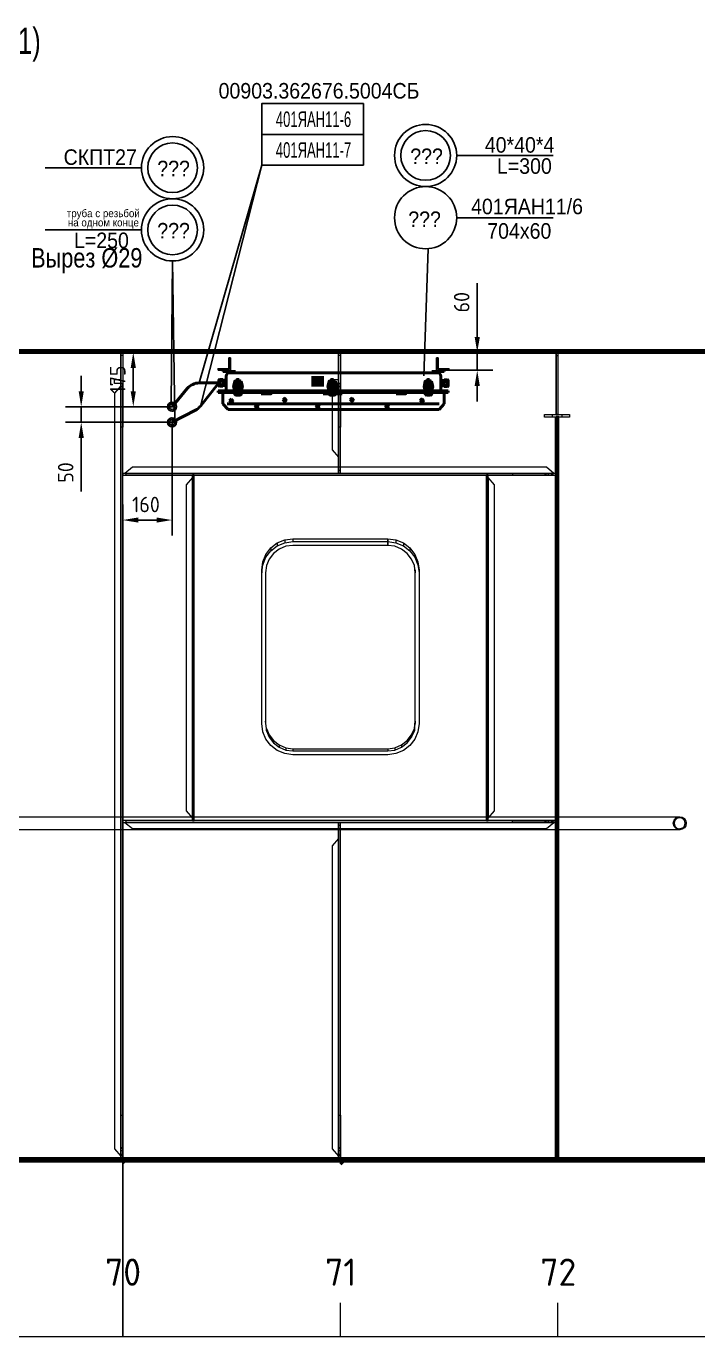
# Model space of a CAD drawing. Header units: millimetres. Extents: x -35117 to 70520, y -28859 to 27816.
# Drawn here: x 61055 to 63216, y -10309 to -6095 of the extents above; entities that cross this region are included whole.
import ezdxf

# ---------------------------------------------------------------- set-up
doc = ezdxf.new("R2010")
doc.units = ezdxf.units.MM
for name, color, linetype in [('-1', 7, 'Continuous'), ('-1114', 7, 'Continuous'), ('-1512', 7, 'Continuous'), ('ANCHOR', 50, 'Continuous'), ('CABLE', 6, 'Continuous'), ('EQUIPMENT', 7, 'Continuous'), ('PIPE_VENT', 251, 'Continuous'), ('TEXT1', 3, 'Continuous'), ('Выноски', 7, 'Continuous'), ('Насыщение', 7, 'Continuous'), ('Позиции', 1, 'Continuous'), ('ПозицииОборудования', 7, 'Continuous'), ('Эл.слесарное насыщение', 7, 'Continuous')]:
    doc.layers.add(name, color=color, linetype=linetype)
doc.layers.add('Hull', color=1, linetype='Continuous', lineweight=40)
doc.layers.add('Other', color=3, linetype='Continuous', lineweight=60)
doc.styles.add('SIMPLEX', font='simplex.shx', dxfattribs={"width": 0.9, "height": 50})
doc.styles.add('ST_1_20', font='arial.ttf')
doc.styles.get("Standard").update_dxf_attribs({"font": 'arial.ttf'})
doc.styles.add('Style_GOST_type_B', font='GOST type B')
doc.dimstyles.new('М_20 -1', dxfattribs={"dimscale": 0, "dimtxt": 50, "dimasz": 50, "dimexe": 50, "dimexo": 0, "dimgap": 25, "dimtad": 1, "dimdec": 0, "dimrnd": 5, "dimdsep": 46, "dimtxsty": 'SIMPLEX', "dimcen": 50, "dimclrd": 1, "dimclre": 1, "dimclrt": 3, "dimadec": 0, "dimazin": 0, "dimtfac": 1, "dimtdec": 0, "dimtmove": 0, "dimatfit": 3, "dimfxl": 1, "dimtolj": 1, "dimtzin": 0, "dimarcsym": 0})

# ---------------------------------------------------------------- blocks, each defined once
blk = doc.blocks.new('РР_1508918631_HG-20971400N')
at = {"layer": 'ANCHOR', "color": 0, "linetype": 'ByBlock', "flags": 128}
blk.add_lwpolyline([(2357.7, 1202), (2317.7, 1202), (2317.7, 1242), (2322.7, 1242), (2322.7, 1207), (2357.7, 1207), (2357.7, 1202)], dxfattribs=at)
at = {"layer": 'ANCHOR', "color": 0, "flags": 1}
for tag in ['', 'SystemId', 'Keyword', 'Description', 'DimensionalDescription']:
    blk.add_attdef(tag, (2317, 1202), '', height=1, dxfattribs=at)
blk = doc.blocks.new('РР_1508766286_HG-20971400M')
at = {"layer": 'ANCHOR', "color": 0, "linetype": 'ByBlock', "flags": 128}
blk.add_lwpolyline([(1877.7, 1202), (1837.7, 1202), (1837.7, 1242), (1842.7, 1242), (1842.7, 1207), (1877.7, 1207), (1877.7, 1202)], dxfattribs=at)
at = {"layer": 'ANCHOR', "color": 0, "flags": 1}
for tag in ['', 'SystemId', 'Keyword', 'Description', 'DimensionalDescription']:
    blk.add_attdef(tag, (1837, 1202), '', height=1, dxfattribs=at)
blk = doc.blocks.new('РР_1508918631_HG-20971400M')
at = {"layer": 'ANCHOR', "color": 0, "linetype": 'ByBlock', "flags": 128}
blk.add_lwpolyline([(1877.7, 1202), (1837.7, 1202), (1837.7, 1242), (1842.7, 1242), (1842.7, 1207), (1877.7, 1207), (1877.7, 1202)], dxfattribs=at)
at = {"layer": 'ANCHOR', "color": 0, "flags": 1}
for tag in ['', 'SystemId', 'Keyword', 'Description', 'DimensionalDescription']:
    blk.add_attdef(tag, (1837, 1202), '', height=1, dxfattribs=at)
blk = doc.blocks.new('*D309')
at = {"layer": 'Defpoints', "color": 0, "linetype": 'Continuous'}
for p in [(62411.2, -7143.9), (62506.1, -7143.9), (62411.2, -7201.4)]:
    blk.add_point(p, dxfattribs=at)
at = {"layer": 'Hull', "color": 1, "linetype": 'Continuous', "lineweight": -2}
for p, q in [((62506.1, -7093.9), (62506.1, -6921)), ((62411.2, -7143.9), (62556.1, -7143.9)), ((62506.1, -7201.4), (62506.1, -7143.9)), ((62411.2, -7201.4), (62556.1, -7201.4)), ((62506.1, -7251.4), (62506.1, -7301.4))]:
    blk.add_line(p, q, dxfattribs=at)
at = {"layer": 'Hull', "color": 1, "linetype": 'Continuous'}
for points in [[(62497.8, -7093.9), (62514.5, -7093.9), (62506.1, -7143.9)], [(62497.8, -7251.4), (62514.5, -7251.4), (62506.1, -7201.4)]]:
    blk.add_solid(points, dxfattribs=at)
at = {"layer": 'Hull', "color": 3, "linetype": 'Continuous', "lineweight": 9, "insert": (62456.1, -6982.5), "char_height": 50, "attachment_point": 5, "rotation": 90, "style": 'SIMPLEX'}
blk.add_mtext('\\A1;60', dxfattribs=at)
blk = doc.blocks.new('*D310')
at = {"layer": 'Defpoints', "color": 0, "linetype": 'Continuous'}
for p in [(61524.6, -7368.7), (61365.8, -7682.9), (61365.8, -10309.1)]:
    blk.add_point(p, dxfattribs=at)
at = {"layer": 'Hull', "color": 1, "linetype": 'Continuous', "lineweight": -2}
for p, q in [((61524.6, -7368.7), (61524.6, -7732.9)), ((61365.8, -10309.1), (61365.8, -7632.9)), ((61474.6, -7682.9), (61415.8, -7682.9))]:
    blk.add_line(p, q, dxfattribs=at)
at = {"layer": 'Hull', "color": 1, "linetype": 'Continuous'}
for points in [[(61415.8, -7674.6), (61415.8, -7691.2), (61365.8, -7682.9)], [(61474.6, -7674.6), (61474.6, -7691.2), (61524.6, -7682.9)]]:
    blk.add_solid(points, dxfattribs=at)
at = {"layer": 'Hull', "color": 3, "linetype": 'Continuous', "lineweight": 9, "insert": (61440.4, -7632.9), "char_height": 50, "attachment_point": 5, "style": 'SIMPLEX'}
blk.add_mtext('\\A1;160', dxfattribs=at)
blk = doc.blocks.new('*D311')
at = {"layer": 'Defpoints', "color": 0, "linetype": 'Continuous'}
for p in [(61399.7, -7143.6), (61524.6, -7143.6), (61524.6, -7318.6)]:
    blk.add_point(p, dxfattribs=at)
at = {"layer": 'Hull', "color": 1, "linetype": 'Continuous', "lineweight": -2}
for p, q in [((61524.6, -7143.6), (61349.7, -7143.6)), ((61399.7, -7268.6), (61399.7, -7193.6)), ((61524.6, -7318.6), (61349.7, -7318.6))]:
    blk.add_line(p, q, dxfattribs=at)
at = {"layer": 'Hull', "color": 1, "linetype": 'Continuous'}
for points in [[(61391.3, -7193.6), (61408, -7193.6), (61399.7, -7143.6)], [(61391.3, -7268.6), (61408, -7268.6), (61399.7, -7318.6)]]:
    blk.add_solid(points, dxfattribs=at)
at = {"layer": 'Hull', "color": 3, "linetype": 'Continuous', "lineweight": 9, "insert": (61349.7, -7231.1), "char_height": 50, "attachment_point": 5, "rotation": 90, "style": 'SIMPLEX'}
blk.add_mtext('\\A1;175', dxfattribs=at)
blk = doc.blocks.new('*D312')
at = {"layer": 'Defpoints', "color": 0, "linetype": 'Continuous'}
for p in [(61232.2, -7318.7), (61524.6, -7318.7), (61524.6, -7368.7)]:
    blk.add_point(p, dxfattribs=at)
at = {"layer": 'Hull', "color": 1, "linetype": 'Continuous', "lineweight": -2}
for p, q in [((61232.2, -7268.7), (61232.2, -7218.7)), ((61524.6, -7318.7), (61182.2, -7318.7)), ((61232.2, -7318.7), (61232.2, -7368.7)), ((61524.6, -7368.7), (61182.2, -7368.7)), ((61232.2, -7418.7), (61232.2, -7591.5))]:
    blk.add_line(p, q, dxfattribs=at)
at = {"layer": 'Hull', "color": 1, "linetype": 'Continuous'}
for points in [[(61223.9, -7268.7), (61240.6, -7268.7), (61232.2, -7318.7)], [(61223.9, -7418.7), (61240.6, -7418.7), (61232.2, -7368.7)]]:
    blk.add_solid(points, dxfattribs=at)
at = {"layer": 'Hull', "color": 3, "linetype": 'Continuous', "lineweight": 9, "insert": (61182.2, -7530.1), "char_height": 50, "attachment_point": 5, "rotation": 90, "style": 'SIMPLEX'}
blk.add_mtext('\\A1;50', dxfattribs=at)

msp = doc.modelspace()

# ---------------------------------------------------------------- hatches: boundary and pattern name
at = {"layer": 'EQUIPMENT', "lineweight": 50}
h = msp.add_hatch(dxfattribs=at)
h.set_pattern_fill('ANSI32', color=2, scale=1.089062)
h.set_pattern_definition([(45, (-112070.007, -105103.53655), (-0.2887812584, 0.2887812584), []), (45, (-112069.8145, -105103.53655), (-0.2887812584, 0.2887812584), [])])
h.paths.add_polyline_path([(62338.856, -7236.412), (62359.299, -7236.412), (62359.299, -7267.549), (62354.45, -7267.549), (62354.45, -7247.463, 0.89349141), (62343.955, -7247.463), (62343.955, -7267.549), (62338.856, -7267.549)])
h.paths.add_polyline_path([(62354.45, -7267.549), (62359.299, -7267.549), (62359.299, -7272.613), (62354.45, -7272.613)])
h.paths.add_polyline_path([(62354.45, -7272.613), (62359.299, -7272.613), (62359.299, -7277.703, -0.31608798), (62355.512, -7281.216), (62354.45, -7281.215)])
h.paths.add_polyline_path([(62338.856, -7267.549), (62343.955, -7267.549), (62343.955, -7272.613), (62338.856, -7272.613)])
h.paths.add_polyline_path([(62338.856, -7272.613), (62343.955, -7272.613), (62343.955, -7281.207), (62343.104, -7281.206, -0.34641657), (62338.856, -7277.278)])
h.paths.add_polyline_path([(62345.709, -7231.069), (62352.779, -7231.069), (62352.779, -7236.412), (62345.709, -7236.412)])
h.paths.add_polyline_path([(62029.633, -7236.286), (62050.076, -7236.286), (62050.076, -7267.549), (62045.227, -7267.549), (62045.227, -7247.337, 0.89349141), (62034.732, -7247.337), (62034.732, -7267.549), (62029.633, -7267.549)])
h.paths.add_polyline_path([(62045.227, -7267.549), (62050.076, -7267.549), (62050.076, -7272.613), (62045.227, -7272.613)])
h.paths.add_polyline_path([(62045.227, -7272.613), (62050.076, -7272.613), (62050.076, -7277.577, -0.31608798), (62046.289, -7281.09), (62045.227, -7281.089)])
h.paths.add_polyline_path([(62029.633, -7267.549), (62034.732, -7267.549), (62034.732, -7272.613), (62029.633, -7272.613)])
h.paths.add_polyline_path([(62029.633, -7272.613), (62034.732, -7272.613), (62034.732, -7281.081), (62033.881, -7281.08, -0.34641657), (62029.633, -7277.152)])
h.paths.add_polyline_path([(62036.486, -7230.943), (62043.556, -7230.943), (62043.556, -7236.286), (62036.486, -7236.286)])
h.paths.add_polyline_path([(61726.109, -7236.353), (61746.552, -7236.353), (61746.552, -7267.549), (61741.703, -7267.549), (61741.703, -7247.404, 0.89349141), (61731.208, -7247.404), (61731.208, -7267.549), (61726.109, -7267.549)])
h.paths.add_polyline_path([(61741.703, -7267.549), (61746.552, -7267.549), (61746.552, -7272.613), (61741.703, -7272.613)])
h.paths.add_polyline_path([(61741.703, -7272.613), (61746.552, -7272.613), (61746.552, -7277.645, -0.31608798), (61742.764, -7281.157), (61741.703, -7281.156)])
h.paths.add_polyline_path([(61726.109, -7272.613), (61731.208, -7272.613), (61731.208, -7281.148), (61730.356, -7281.147, -0.34641657), (61726.109, -7277.219)])
h.paths.add_polyline_path([(61726.109, -7267.549), (61731.208, -7267.549), (61731.208, -7272.613), (61726.109, -7272.613)])
h.paths.add_polyline_path([(61732.961, -7231.011), (61740.032, -7231.011), (61740.032, -7236.353), (61732.961, -7236.353)])
h.paths.add_polyline_path([(61726.109, -7236.353), (61726.109, -7242.593), (61724.005, -7253.929), (61725.91, -7266.586), (61722.251, -7253.978)])
h.paths.add_polyline_path([(61746.552, -7242.15), (61746.552, -7236.353), (61750.704, -7253.978), (61746.552, -7267.289), (61748.806, -7253.926)])
h.paths.add_polyline_path([(61726.109, -7272.613), (61726.109, -7276.745, -0.79965413)])
h.paths.add_polyline_path([(61746.552, -7272.613, -0.75958809), (61746.552, -7276.956)])
h.paths.add_polyline_path([(62029.633, -7236.286), (62029.633, -7242.526), (62027.53, -7253.862), (62029.434, -7266.518), (62025.775, -7253.911)])
h.paths.add_polyline_path([(62050.076, -7242.082), (62050.076, -7236.286), (62054.229, -7253.911), (62050.076, -7267.221), (62052.331, -7253.858)])
h.paths.add_polyline_path([(62338.856, -7236.412), (62338.856, -7242.652), (62336.753, -7253.988), (62338.657, -7266.644), (62334.998, -7254.037)])
h.paths.add_polyline_path([(62359.299, -7242.208), (62359.299, -7236.412), (62363.452, -7254.037), (62359.299, -7267.347), (62361.554, -7253.984)])
h.paths.add_polyline_path([(62359.299, -7272.613, -0.75958809), (62359.299, -7276.956)])
h.paths.add_polyline_path([(62338.856, -7272.613), (62338.856, -7276.745, -0.79965413)])
h.paths.add_polyline_path([(62250.262, -7267.549), (62270.764, -7267.549), (62270.764, -7272.613), (62250.262, -7272.613)])
h.paths.add_polyline_path([(62244.935, -7272.613), (62276.822, -7272.613), (62276.822, -7277.095), (62244.935, -7277.095)])
h.paths.add_polyline_path([(61816.877, -7267.549), (61837.379, -7267.549), (61837.379, -7272.613), (61816.877, -7272.613)])
h.paths.add_polyline_path([(61811.55, -7272.613), (61843.437, -7272.613), (61843.437, -7277.095), (61811.55, -7277.095)])

# ---------------------------------------------------------------- linework, layer by layer
at = {"layer": '-1', "color": 1, "lineweight": 0}
for p, q in [((61365.81, -10309.107), (61365.81, -10199.732)), ((62065.81, -10309.107), (62065.81, -10199.732)), ((62765.81, -10309.107), (62765.81, -10199.732)), ((70465.81, -10309.107), (50582.729, -10309.107))]:
    msp.add_line(p, q, dxfattribs=at)
at = {"layer": '-1114', "color": 4, "lineweight": 0}
for p, q in [((62759.812, -7538.898), (62759.812, -7532.898)), ((62759.812, -8648.899), (62759.812, -8654.899))]:
    msp.add_line(p, q, dxfattribs=at)
at = {"layer": '-1512', "color": 6, "lineweight": 0}
for p, q in [((61845.407, -7137.897), (61843.812, -7137.897)), ((61856.776, -7137.897), (61851.746, -7137.897)), ((61864.812, -7137.897), (61856.776, -7137.897)), ((61872.849, -7137.897), (61864.812, -7137.897)), ((61879.661, -7137.897), (61872.849, -7137.897)), ((61884.213, -7137.897), (61879.661, -7137.897)), ((61885.811, -7137.897), (61884.213, -7137.897)), ((61888.812, -7137.897), (61886.986, -7137.897)), ((63045.406, -7137.897), (63043.813, -7137.897)), ((63056.776, -7137.897), (63051.746, -7137.897)), ((63064.813, -7137.897), (63056.776, -7137.897)), ((63072.848, -7137.897), (63064.813, -7137.897)), ((63079.66, -7137.897), (63072.848, -7137.897)), ((63084.213, -7137.897), (63079.66, -7137.897)), ((63085.813, -7137.897), (63084.213, -7137.897)), ((63088.813, -7137.897), (63086.985, -7137.897))]:
    msp.add_line(p, q, dxfattribs=at)
for points in [[(61847.841, -7137.897), (61845.407, -7137.897), (61843.812, -7137.897), (61842.639, -7137.897)], [(61855.627, -7137.897), (61851.746, -7137.897), (61847.841, -7137.897)], [(61864.812, -7137.897), (61856.776, -7137.897), (61855.627, -7137.897)], [(61873.996, -7137.897), (61872.849, -7137.897), (61864.812, -7137.897)], [(61881.782, -7137.897), (61879.661, -7137.897), (61873.996, -7137.897)], [(61886.986, -7137.897), (61885.811, -7137.897), (61884.213, -7137.897), (61881.782, -7137.897)], [(63047.842, -7137.897), (63045.406, -7137.897), (63043.813, -7137.897), (63042.639, -7137.897)], [(63055.627, -7137.897), (63051.746, -7137.897), (63047.842, -7137.897)], [(63064.813, -7137.897), (63056.776, -7137.897), (63055.627, -7137.897)], [(63073.996, -7137.897), (63072.848, -7137.897), (63064.813, -7137.897)], [(63081.783, -7137.897), (63079.66, -7137.897), (63073.996, -7137.897)], [(63086.985, -7137.897), (63085.813, -7137.897), (63084.213, -7137.897), (63081.783, -7137.897)]]:
    msp.add_lwpolyline(points, dxfattribs=at)
at = {"color": 1}
for centre, radius in [((62340.036, -6510.653), 100), ((62340.036, -6510.653), 79.838), ((61526.162, -6549.932), 100), ((61526.162, -6549.932), 79.838), ((61526.162, -6749.932), 100), ((61526.162, -6749.932), 79.838)]:
    msp.add_circle(centre, radius, dxfattribs=at)
at = {"layer": 'CABLE', "color": 6, "linetype": 'Continuous', "lineweight": 50}
for points in [[(61524.62, -7368.675), (61599.371, -7329.84, 0.10604453), (61615.54, -7316.483), (61674.62, -7241.767)], [(61674.62, -7241.935), (61611.962, -7241.934, 0.22241312), (61573.572, -7259.899), (61524.62, -7318.561)]]:
    msp.add_lwpolyline(points, format="xyb", dxfattribs=at)
at = {"layer": 'EQUIPMENT', "color": 2, "lineweight": 50}
for p, q in [((61688.411, -7201.434), (61688.411, -7205.434)), ((61692.421, -7208.394), (61692.421, -7197.848)), ((61728.136, -7205.077), (61728.136, -7209.077)), ((62359.555, -7205.077), (62359.555, -7209.077)), ((62395.27, -7208.394), (62395.27, -7197.848)), ((62399.28, -7201.434), (62399.28, -7205.434)), ((61674.62, -7249.371), (61674.62, -7234.5)), ((61674.62, -7241.767), (61674.62, -7249.371)), ((61677.307, -7252.606), (61677.307, -7230.969)), ((61677.307, -7230.969), (61688.226, -7231.01)), ((61688.226, -7235.774), (61677.307, -7235.774)), ((61688.226, -7247.893), (61677.307, -7247.893)), ((61688.226, -7231.01), (61688.226, -7252.606)), ((61695.725, -7233.075), (61688.226, -7233.075)), ((61695.725, -7233.075), (61695.725, -7231.03)), ((61695.725, -7231.03), (61698.992, -7231.03)), ((61695.725, -7233.075), (61695.725, -7252.626)), ((61695.725, -7235.795), (61698.992, -7235.795)), ((61695.725, -7247.914), (61698.992, -7247.914)), ((61698.992, -7266.875), (61698.992, -7218.737)), ((62377.809, -7209.077), (61709.882, -7209.077)), ((61726.109, -7236.353), (61722.251, -7253.978)), ((61726.109, -7242.593), (61724.005, -7253.929)), ((61726.109, -7277.219), (61726.109, -7236.353)), ((61746.552, -7236.353), (61726.109, -7236.353)), ((61731.208, -7247.404), (61731.208, -7281.175)), ((61740.032, -7231.011), (61732.961, -7231.011)), ((61732.961, -7236.353), (61732.961, -7231.011)), ((61740.032, -7231.011), (61740.032, -7236.353)), ((61741.703, -7247.404), (61741.703, -7281.175)), ((61746.552, -7236.353), (61746.552, -7277.645)), ((61746.552, -7236.353), (61750.704, -7253.978)), ((61746.552, -7242.15), (61748.806, -7253.926)), ((61803.882, -7209.077), (61760.269, -7209.077)), ((62029.633, -7236.286), (62025.775, -7253.911)), ((62029.633, -7242.526), (62027.53, -7253.862)), ((62029.633, -7277.152), (62029.633, -7236.286)), ((62050.076, -7236.286), (62029.633, -7236.286)), ((62034.732, -7247.337), (62034.732, -7281.108)), ((62043.556, -7230.943), (62036.486, -7230.943)), ((62036.486, -7236.286), (62036.486, -7230.943)), ((62043.556, -7230.943), (62043.556, -7236.286)), ((62045.227, -7247.337), (62045.227, -7281.108)), ((62050.076, -7236.286), (62050.076, -7277.577)), ((62050.076, -7236.286), (62054.229, -7253.911)), ((62050.076, -7242.082), (62052.331, -7253.858)), ((62326.734, -7209.077), (62283.122, -7209.077)), ((62338.856, -7236.412), (62334.998, -7254.037)), ((62338.856, -7242.652), (62336.753, -7253.988)), ((62338.856, -7277.278), (62338.856, -7236.412)), ((62359.299, -7236.412), (62338.856, -7236.412)), ((62343.955, -7247.463), (62343.955, -7281.234)), ((62352.779, -7231.069), (62345.709, -7231.069)), ((62345.709, -7236.412), (62345.709, -7231.069)), ((62352.779, -7231.069), (62352.779, -7236.412)), ((62354.45, -7247.463), (62354.45, -7281.234)), ((62359.299, -7236.412), (62359.299, -7277.703)), ((62359.299, -7236.412), (62363.452, -7254.037)), ((62359.299, -7242.208), (62361.554, -7253.984)), ((62388.7, -7267.527), (62388.7, -7219.968)), ((62391.967, -7232.31), (62388.7, -7232.31)), ((62391.967, -7237.022), (62388.7, -7237.022)), ((62391.967, -7251.861), (62391.967, -7232.31)), ((62391.967, -7234.436), (62399.465, -7234.436)), ((62399.465, -7253.927), (62399.465, -7232.33)), ((62399.465, -7232.33), (62410.385, -7232.33)), ((62399.465, -7237.043), (62410.385, -7237.043)), ((62410.385, -7232.33), (62410.385, -7253.967)), ((62413.072, -7243.169), (62413.072, -7235.566)), ((62413.072, -7235.566), (62413.072, -7250.436)), ((61673.055, -7267.549), (61673.055, -7272.613)), ((62413.055, -7267.549), (61673.055, -7267.549)), ((62413.055, -7272.613), (61673.055, -7272.613)), ((61688.226, -7252.606), (61677.307, -7252.606)), ((61688.112, -7272.613), (61688.112, -7309.417)), ((61695.725, -7250.5), (61688.226, -7250.5)), ((61695.725, -7252.626), (61698.992, -7252.626)), ((61722.251, -7253.978), (61726.109, -7267.27)), ((61724.005, -7253.929), (61725.91, -7266.586)), ((61742.764, -7281.157), (61730.356, -7281.147)), ((61732.959, -7249.261), (61732.935, -7281.149)), ((61740.029, -7249.792), (61740.005, -7281.155)), ((61748.806, -7253.926), (61746.552, -7267.289)), ((61750.704, -7253.978), (61746.552, -7267.289)), ((61811.55, -7277.095), (61811.55, -7272.613)), ((61843.437, -7277.095), (61811.55, -7277.095)), ((61816.877, -7267.549), (61816.877, -7272.613)), ((61837.379, -7272.613), (61837.379, -7267.549)), ((61843.437, -7272.613), (61843.437, -7277.095)), ((62010.191, -7277.577), (62010.191, -7272.613)), ((62029.718, -7277.566), (62010.191, -7277.577)), ((62025.775, -7253.911), (62029.633, -7267.203)), ((62027.53, -7253.862), (62029.434, -7266.518)), ((62046.289, -7281.09), (62033.881, -7281.08)), ((62036.484, -7249.194), (62036.459, -7281.082)), ((62043.553, -7249.724), (62043.529, -7281.087)), ((62052.331, -7253.858), (62050.076, -7267.221)), ((62054.229, -7253.911), (62050.076, -7267.221)), ((62050.076, -7277.577), (62071.256, -7277.577)), ((62071.256, -7277.577), (62071.256, -7272.613)), ((62097.439, -7289.954), (62108.594, -7302.508)), ((62244.935, -7277.095), (62244.935, -7272.613)), ((62276.822, -7277.095), (62244.935, -7277.095)), ((62250.262, -7267.549), (62250.262, -7272.613)), ((62270.764, -7272.613), (62270.764, -7267.549)), ((62276.822, -7272.613), (62276.822, -7277.095)), ((62334.998, -7254.037), (62338.856, -7267.329)), ((62336.753, -7253.988), (62338.657, -7266.644)), ((62355.512, -7281.216), (62343.104, -7281.206)), ((62345.707, -7249.32), (62345.682, -7281.208)), ((62352.777, -7249.85), (62352.752, -7281.213)), ((62361.554, -7253.984), (62359.299, -7267.347)), ((62363.452, -7254.037), (62359.299, -7267.347)), ((62391.967, -7249.141), (62388.7, -7249.141)), ((62391.967, -7253.906), (62388.7, -7253.906)), ((62391.967, -7251.861), (62391.967, -7253.906)), ((62391.967, -7251.861), (62399.465, -7251.861)), ((62399.465, -7249.162), (62410.385, -7249.162)), ((62410.385, -7253.967), (62399.465, -7253.927)), ((62399.571, -7272.613), (62399.571, -7309.417)), ((62413.055, -7267.549), (62413.055, -7272.606)), ((61688.112, -7309.417), (61704.634, -7327.077)), ((62383.718, -7308.743), (61701.982, -7308.743)), ((62383.141, -7327.077), (61704.634, -7327.077)), ((61709.313, -7298.102), (61715.703, -7305.194)), ((61709.622, -7292.919), (61720.777, -7305.474)), ((61714.558, -7293.894), (61720.947, -7300.985)), ((61790.619, -7315.281), (61797.009, -7322.372)), ((61790.929, -7310.098), (61802.084, -7322.652)), ((61795.864, -7311.072), (61802.254, -7318.164)), ((61881.193, -7295.62), (61887.582, -7302.712)), ((61881.502, -7290.437), (61892.657, -7302.992)), ((61886.437, -7291.411), (61892.827, -7298.503)), ((61986.881, -7315.289), (61993.271, -7322.381)), ((61987.19, -7310.106), (61998.345, -7322.661)), ((61992.126, -7311.08), (61998.516, -7318.172)), ((62097.13, -7295.136), (62103.519, -7302.228)), ((62102.375, -7290.928), (62108.764, -7298.02)), ((62209.901, -7315.304), (62216.291, -7322.396)), ((62210.211, -7310.121), (62221.365, -7322.676)), ((62215.146, -7311.095), (62221.536, -7318.187)), ((62322.438, -7297.665), (62328.828, -7304.756)), ((62322.747, -7292.482), (62333.902, -7305.037)), ((62327.683, -7293.456), (62334.073, -7300.548)), ((62399.571, -7309.417), (62383.141, -7327.077))]:
    msp.add_line(p, q, dxfattribs=at)
for points in [[(61728.136, -7205.077), (61710.641, -7205.077), (61701.383, -7201.434), (61688.411, -7201.434)], [(61728.136, -7209.077), (61709.882, -7209.077), (61700.625, -7205.434), (61688.411, -7205.434)], [(62359.555, -7205.077), (62377.05, -7205.077), (62386.308, -7201.434), (62399.28, -7201.434)], [(62359.555, -7209.077), (62377.809, -7209.077), (62387.067, -7205.434), (62399.28, -7205.434)]]:
    msp.add_lwpolyline(points, dxfattribs=at)
for centre, radius, start, end in [((61678.207, -7234.465), 3.59, 104.564541, 180.889137), ((61709.882, -7219.968), 10.891, 90, 180), ((61736.455, -7247.997), 5.281, 6.438972, 173.561028), ((61736.455, -7250.057), 3.585, 4.236783, 167.180639), ((62039.979, -7247.929), 5.281, 6.438972, 173.561028), ((62039.979, -7249.989), 3.585, 4.236783, 167.180639), ((62349.203, -7248.055), 5.281, 6.438972, 173.561028), ((62349.202, -7250.115), 3.585, 4.236783, 167.180639), ((62377.809, -7219.968), 10.891, 0, 90), ((62409.728, -7235.609), 3.344, 0.745631, 78.677189), ((61677.963, -7249.327), 3.344, 180.745631, 258.677189), ((61726.574, -7274.679), 2.118, 102.704555, 257.295445), ((61730.727, -7276.485), 4.677, 189.023542, 268.27764), ((61742.158, -7276.704), 4.494, 277.474318, 347.922659), ((61745.947, -7274.784), 2.254, 285.560258, 74.439742), ((62034.252, -7276.418), 4.677, 189.023542, 268.27764), ((62045.682, -7276.637), 4.494, 277.474318, 347.922659), ((62339.322, -7274.679), 2.118, 102.704555, 257.295445), ((62343.475, -7276.544), 4.677, 189.023542, 268.27764), ((62354.905, -7276.763), 4.494, 277.474318, 347.922659), ((62358.695, -7274.784), 2.254, 285.560258, 74.439742), ((62409.484, -7250.472), 3.59, 284.564541, 0.889137)]:
    msp.add_arc(centre, radius, start, end, dxfattribs=at)
at = {"layer": 'Hull', "color": 4, "linetype": 'Continuous', "lineweight": 50}
for p, q in [((60165.812, -7137.897), (66115.811, -7137.897)), ((63252.811, -7137.897), (60165.812, -7137.897)), ((66115.811, -7143.897), (60165.812, -7143.897)), ((62759.812, -7351.899), (62759.812, -9735.895)), ((62759.812, -9700.898), (62765.812, -9700.898)), ((62759.812, -9703.559), (62765.812, -9703.559)), ((62759.812, -9711.152), (62765.812, -9711.152)), ((62759.812, -9722.504), (62765.812, -9722.504)), ((62765.812, -9700.898), (62765.812, -9703.559)), ((62765.812, -9703.559), (62765.812, -9711.152)), ((62765.812, -9711.152), (62765.812, -9722.504)), ((62615.812, -9735.895), (58365.812, -9735.895)), ((58365.812, -9743.897), (62615.812, -9743.897)), ((60165.812, -9735.895), (64315.811, -9735.895)), ((60600.585, -9743.897), (62600.735, -9743.897)), ((62049.812, -9743.897), (61375.812, -9743.897)), ((62059.812, -9743.897), (62065.812, -9743.897)), ((62065.812, -9753.895), (62075.812, -9743.897)), ((62650.812, -9743.897), (62075.812, -9743.897)), ((62600.735, -9743.897), (62600.78, -9743.897)), ((62600.78, -9743.897), (63525.779, -9743.897)), ((62615.812, -9743.897), (62615.812, -9735.895)), ((62615.812, -9743.897), (62615.812, -9735.895)), ((62615.812, -9735.895), (62615.812, -9743.897)), ((62615.812, -9735.895), (64315.811, -9735.895)), ((64315.811, -9743.897), (62615.812, -9743.897)), ((62725.87, -9743.897), (63400.772, -9743.897)), ((62759.812, -9743.897), (62765.812, -9743.897))]:
    msp.add_line(p, q, dxfattribs=at)
at = {"layer": 'Hull', "color": 86, "linetype": 'Continuous', "lineweight": 9}
for p, q in [((61359.812, -7243.897), (61359.812, -7143.897)), ((61365.812, -7153.898), (61359.812, -7153.898)), ((62059.812, -7243.897), (62059.812, -7143.897)), ((62065.812, -7153.898), (62059.812, -7153.898)), ((62759.812, -7143.897), (62759.812, -7343.897)), ((62759.812, -7153.898), (62765.812, -7153.898)), ((61339.812, -7243.897), (61339.812, -7230.506)), ((61339.812, -7230.506), (61359.812, -7230.506)), ((61339.812, -7243.897), (61339.812, -7230.506)), ((61359.812, -7243.897), (61339.812, -7243.897)), ((61359.812, -7230.506), (61359.812, -7243.897)), ((61359.812, -7243.897), (61359.812, -9735.895)), ((61359.812, -7243.897), (61359.812, -7253.898)), ((62039.812, -7243.897), (62039.812, -7230.506)), ((62039.812, -7230.506), (62059.812, -7230.506)), ((62039.812, -7243.897), (62039.812, -7230.506)), ((62059.812, -7243.897), (62039.812, -7243.897)), ((62059.812, -7230.506), (62059.812, -7243.897)), ((62059.812, -7243.897), (62059.812, -7253.898)), ((61359.812, -7251.047), (61339.812, -7274.885)), ((61339.812, -7274.885), (61339.812, -9704.914)), ((61359.812, -9728.748), (61359.812, -7251.047)), ((61365.812, -7253.898), (61359.812, -7253.898)), ((61359.812, -7253.898), (61365.812, -7253.898)), ((61359.812, -7253.898), (61359.812, -7383.896)), ((61365.812, -9700.898), (61365.812, -7253.898)), ((62059.812, -7251.047), (62039.812, -7274.885)), ((62039.812, -7274.885), (62039.812, -7456.913)), ((62059.812, -7480.747), (62059.812, -7251.047)), ((62065.812, -7253.898), (62059.812, -7253.898)), ((62059.812, -7253.898), (62065.812, -7253.898)), ((62059.812, -7253.898), (62059.812, -7383.896)), ((62065.812, -7522.898), (62065.812, -7253.898)), ((62722.812, -7351.899), (62722.812, -7343.897)), ((62722.812, -7343.897), (62747.812, -7343.897)), ((62722.812, -7351.899), (62722.812, -7343.897)), ((62747.812, -7351.899), (62722.812, -7351.899)), ((62747.812, -7351.899), (62747.812, -7343.897)), ((62747.812, -7343.897), (62777.812, -7343.897)), ((62777.812, -7351.899), (62747.812, -7351.899)), ((62777.812, -7343.897), (62777.812, -7351.899)), ((62777.812, -7343.897), (62802.812, -7343.897)), ((62802.812, -7351.899), (62777.812, -7351.899)), ((62802.812, -7343.897), (62802.812, -7351.899)), ((62039.812, -7456.913), (62059.812, -7480.747)), ((61365.812, -7532.898), (61365.812, -7538.898)), ((61375.812, -7532.898), (61365.812, -7532.898)), ((61365.812, -7532.898), (61365.812, -7538.898)), ((61365.812, -7538.898), (61375.812, -7538.898)), ((61396.797, -7512.897), (61372.962, -7532.898)), ((61396.797, -7512.897), (61372.962, -7532.898)), ((61375.812, -7532.898), (61375.812, -7538.898)), ((62724.812, -7532.898), (61375.812, -7532.898)), ((61375.812, -7538.898), (62724.812, -7538.898)), ((61589.812, -7538.898), (61589.812, -8648.899)), ((62059.812, -7522.898), (62065.812, -7522.898)), ((62059.812, -7532.898), (62059.812, -7522.898)), ((62535.811, -8648.899), (62535.811, -7538.898)), ((62535.811, -7538.898), (62535.811, -7548.899)), ((62619.812, -7532.898), (62619.812, -7538.898)), ((62749.812, -7532.898), (62619.812, -7532.898)), ((62619.812, -7532.898), (62619.812, -7538.898)), ((62619.812, -7538.898), (62749.812, -7538.898)), ((62724.812, -7538.898), (62724.812, -7532.898)), ((62727.476, -7532.898), (62724.812, -7532.898)), ((62724.812, -7538.898), (62727.476, -7538.898)), ((62727.476, -7538.898), (62727.476, -7532.898)), ((62735.063, -7532.898), (62727.476, -7532.898)), ((62727.476, -7538.898), (62735.063, -7538.898)), ((62735.063, -7538.898), (62735.063, -7532.898)), ((62746.418, -7532.898), (62735.063, -7532.898)), ((62735.063, -7538.898), (62746.418, -7538.898)), ((62746.418, -7538.898), (62746.418, -7532.898)), ((62759.812, -7532.898), (62746.418, -7532.898)), ((62746.418, -7538.898), (62759.812, -7538.898)), ((62749.812, -7538.898), (62749.812, -7532.898)), ((62759.812, -7532.898), (62749.812, -7532.898)), ((62749.812, -7538.898), (62759.812, -7538.898)), ((62759.812, -7538.898), (62759.812, -7532.898)), ((61589.812, -7546.048), (61569.812, -7569.883)), ((61569.812, -7569.883), (61569.812, -8617.911)), ((61589.812, -8641.749), (61589.812, -7546.048)), ((61595.812, -7548.899), (61589.812, -7548.899)), ((61595.812, -8638.898), (61595.812, -7548.899)), ((62541.812, -7548.899), (62535.811, -7548.899)), ((62541.812, -7546.048), (62541.812, -8641.749)), ((62541.812, -7546.048), (62541.812, -8641.749)), ((62541.812, -8638.898), (62541.812, -7548.899)), ((61569.812, -8617.911), (61589.812, -8641.749)), ((61589.812, -8638.898), (61595.812, -8638.898)), ((61589.812, -8648.899), (61589.812, -8638.898)), ((62535.811, -8638.898), (62541.812, -8638.898)), ((61365.812, -8648.899), (61365.812, -8654.899)), ((61375.812, -8648.899), (61365.812, -8648.899)), ((61365.812, -8648.899), (61365.812, -8654.899)), ((61365.812, -8654.899), (61375.812, -8654.899)), ((61372.962, -8654.899), (61396.797, -8674.897)), ((62752.661, -8654.899), (61372.962, -8654.899)), ((61372.962, -8654.899), (61396.797, -8674.897)), ((61375.812, -8648.899), (61375.812, -8654.899)), ((62724.812, -8648.899), (61375.812, -8648.899)), ((61375.812, -8654.899), (62724.812, -8654.899)), ((62065.812, -8664.896), (62059.812, -8664.896)), ((62065.812, -9700.898), (62065.812, -8664.896)), ((62619.812, -8654.899), (62619.812, -8648.899)), ((62619.812, -8648.899), (62749.812, -8648.899)), ((62619.812, -8654.899), (62619.812, -8648.899)), ((62749.812, -8654.899), (62619.812, -8654.899)), ((62724.812, -8654.899), (62724.812, -8648.899)), ((62727.476, -8648.899), (62724.812, -8648.899)), ((62724.812, -8654.899), (62727.476, -8654.899)), ((62727.476, -8654.899), (62727.476, -8648.899)), ((62735.063, -8648.899), (62727.476, -8648.899)), ((62727.476, -8654.899), (62735.063, -8654.899)), ((62735.063, -8654.899), (62735.063, -8648.899)), ((62746.418, -8648.899), (62735.063, -8648.899)), ((62735.063, -8654.899), (62746.418, -8654.899)), ((62746.418, -8654.899), (62746.418, -8648.899)), ((62759.812, -8648.899), (62746.418, -8648.899)), ((62746.418, -8654.899), (62759.812, -8654.899)), ((62749.812, -8648.899), (62749.812, -8654.899)), ((62749.812, -8648.899), (62759.812, -8648.899)), ((62759.812, -8654.899), (62749.812, -8654.899)), ((62759.812, -8654.899), (62759.812, -8648.899)), ((62059.812, -8707.05), (62039.812, -8730.884)), ((62059.812, -9728.748), (62059.812, -8707.05)), ((62039.812, -8730.884), (62039.812, -9704.914)), ((61339.812, -9704.914), (61359.812, -9728.748)), ((61359.812, -9700.898), (61365.812, -9700.898)), ((61365.812, -9703.559), (61359.812, -9703.559)), ((61365.812, -9711.152), (61359.812, -9711.152)), ((61365.812, -9722.504), (61359.812, -9722.504)), ((61365.812, -9726.899), (61359.812, -9726.899)), ((61365.812, -9703.559), (61365.812, -9700.898)), ((61365.812, -9711.152), (61365.812, -9703.559)), ((61365.812, -9722.504), (61365.812, -9711.152)), ((62039.812, -9704.914), (62059.812, -9728.748)), ((62059.812, -9700.898), (62065.812, -9700.898)), ((62065.812, -9703.559), (62059.812, -9703.559)), ((62065.812, -9711.152), (62059.812, -9711.152)), ((62065.812, -9722.504), (62059.812, -9722.504)), ((62065.812, -9726.899), (62059.812, -9726.899)), ((62065.812, -9703.559), (62065.812, -9700.898)), ((62065.812, -9711.152), (62065.812, -9703.559)), ((62065.812, -9722.504), (62065.812, -9711.152)), ((61359.812, -9743.897), (61365.812, -9743.897)), ((61365.812, -9753.895), (61375.812, -9743.897))]:
    msp.add_line(p, q, dxfattribs=at)
for points in [[(61359.812, -7143.897), (61365.812, -7143.897), (61365.812, -7153.898)], [(61359.812, -7143.897), (61359.812, -7153.898), (61359.812, -7243.897)], [(61365.812, -7153.898), (61365.812, -7243.897), (61359.812, -7243.897)], [(62059.812, -7143.897), (62065.812, -7143.897), (62065.812, -7153.898)], [(62059.812, -7143.897), (62059.812, -7153.898), (62059.812, -7243.897)], [(62065.812, -7153.898), (62065.812, -7243.897), (62059.812, -7243.897)], [(62759.812, -7143.897), (62765.812, -7143.897), (62765.812, -7153.898)], [(62759.812, -7343.897), (62759.812, -7153.898), (62759.812, -7143.897)], [(62765.812, -7153.898), (62765.812, -7343.897), (62759.812, -7343.897)], [(61365.812, -7253.898), (61365.812, -7243.897), (61359.812, -7243.897)], [(61359.812, -9700.898), (61359.812, -7253.898), (61359.812, -7243.897)], [(61359.812, -7243.897), (61365.812, -7243.897), (61365.812, -7253.898)], [(61359.812, -7383.896), (61359.812, -7375.141), (61359.812, -7243.897)], [(62065.812, -7253.898), (62065.812, -7243.897), (62059.812, -7243.897)], [(62059.812, -7522.898), (62059.812, -7253.898), (62059.812, -7243.897)], [(62059.812, -7243.897), (62059.812, -7487.897), (62059.812, -7489.798), (62059.812, -7495.218), (62059.812, -7503.33), (62059.812, -7512.897), (62059.812, -7532.898)], [(62059.812, -7243.897), (62065.812, -7243.897), (62065.812, -7253.898)], [(62059.812, -7383.896), (62059.812, -7375.141), (62059.812, -7243.897)], [(61359.812, -7251.047), (61339.812, -7274.885), (61339.812, -9704.914), (61359.812, -9728.748)], [(61365.812, -7253.898), (61365.812, -7383.896), (61359.812, -7383.896)], [(62059.812, -7251.047), (62039.812, -7274.885), (62039.812, -7456.913), (62059.812, -7480.747)], [(62065.812, -7253.898), (62065.812, -7383.896), (62059.812, -7383.896)], [(61372.962, -7532.898), (62752.661, -7532.898), (62728.826, -7512.897), (61396.797, -7512.897)], [(61595.812, -7548.899), (61595.812, -7538.898), (61589.812, -7538.898)], [(61589.812, -8638.898), (61589.812, -7548.899), (61589.812, -7538.898)], [(62059.812, -7532.898), (62065.812, -7532.898), (62065.812, -7522.898)], [(62541.812, -7548.899), (62541.812, -7538.898), (62535.811, -7538.898)], [(61589.812, -7546.048), (61569.812, -7569.883), (61569.812, -8617.911), (61589.812, -8641.749)], [(62535.811, -7548.899), (62535.811, -8638.898), (62535.811, -8648.899)], [(62541.812, -8641.749), (62561.812, -8617.911), (62561.812, -7569.883), (62541.812, -7546.048)], [(61589.812, -8648.899), (61595.812, -8648.899), (61595.812, -8638.898)], [(62535.811, -8648.899), (62541.812, -8648.899), (62541.812, -8638.898)], [(61396.797, -8674.897), (62728.826, -8674.897), (62752.661, -8654.899)], [(62065.812, -8664.896), (62065.812, -8654.899), (62059.812, -8654.899)], [(62059.812, -9700.898), (62059.812, -8664.896), (62059.812, -8654.899)], [(62059.812, -8654.899), (62059.812, -8674.897), (62059.812, -8684.464), (62059.812, -8692.576), (62059.812, -8697.995), (62059.812, -8699.897), (62059.812, -9735.895)], [(62059.812, -8707.05), (62039.812, -8730.884), (62039.812, -9704.914), (62059.812, -9728.748)], [(61359.812, -9596.9), (61365.812, -9596.9), (61365.812, -9726.899)], [(61359.812, -9736.896), (61359.812, -9602.051), (61359.812, -9596.9)], [(61359.812, -9596.9), (61359.812, -9726.899), (61359.812, -9736.896)], [(62059.812, -9596.9), (62065.812, -9596.9), (62065.812, -9726.899)], [(62059.812, -9736.896), (62059.812, -9602.051), (62059.812, -9596.9)], [(62059.812, -9596.9), (62059.812, -9726.899), (62059.812, -9736.896)], [(61359.812, -9735.895), (61359.812, -9722.504), (61359.812, -9711.152), (61359.812, -9703.559), (61359.812, -9700.898)], [(61359.812, -9735.895), (61365.812, -9735.895), (61365.812, -9722.504)], [(61365.812, -9726.899), (61365.812, -9736.896), (61359.812, -9736.896)], [(62059.812, -9735.895), (62059.812, -9722.504), (62059.812, -9711.152), (62059.812, -9703.559), (62059.812, -9700.898)], [(62059.812, -9735.895), (62065.812, -9735.895), (62065.812, -9722.504)], [(62065.812, -9726.899), (62065.812, -9736.896), (62059.812, -9736.896)]]:
    msp.add_lwpolyline(points, dxfattribs=at)
at = {"layer": 'Hull', "color": 4, "linetype": 'Continuous', "lineweight": 50}
for points in [[(62759.812, -7351.899), (62765.812, -7351.899), (62765.812, -9700.898)], [(62759.812, -9735.895), (62759.812, -9722.504), (62759.812, -9711.152), (62759.812, -9703.559), (62759.812, -9700.898), (62759.812, -7351.899)], [(62765.812, -9722.504), (62765.812, -9735.895), (62759.812, -9735.895)]]:
    msp.add_lwpolyline(points, dxfattribs=at)
at = {"layer": 'Other', "color": 5, "linetype": 'Continuous', "lineweight": 20}
for p, q in [((61862.812, -7756.519), (61886.93, -7746.515)), ((61886.93, -7746.515), (61912.812, -7743.104)), ((61886.93, -7746.515), (61886.93, -7755.762)), ((61912.812, -7743.104), (61912.812, -7752.363)), ((62218.812, -7752.363), (62218.812, -7764.344)), ((62244.692, -7746.515), (62244.692, -7755.765)), ((62244.692, -7746.515), (62268.811, -7756.522)), ((61816.219, -7817.322), (61826.209, -7793.171)), ((61826.209, -7793.171), (61842.101, -7772.434)), ((61826.209, -7793.171), (61826.209, -7802.292)), ((61842.101, -7772.434), (61862.812, -7756.519)), ((61842.101, -7772.434), (61842.101, -7781.611)), ((61862.812, -7756.519), (61862.812, -7765.738)), ((62268.811, -7756.522), (62268.811, -7765.741)), ((62268.811, -7756.522), (62289.522, -7772.434)), ((62289.522, -7772.434), (62289.522, -7781.611)), ((62289.522, -7772.434), (62305.413, -7793.171)), ((62305.413, -7793.171), (62305.413, -7802.292)), ((62305.413, -7793.171), (62315.404, -7817.322)), ((61812.812, -7843.241), (61816.219, -7817.322)), ((61816.219, -7817.322), (61816.219, -7826.377)), ((62315.404, -7817.322), (62315.404, -7826.377)), ((61812.812, -7843.241), (61812.812, -7852.225)), ((61827.81, -8352.713), (61824.812, -8329.908)), ((62303.813, -8352.717), (62306.812, -8329.908)), ((62306.812, -8329.908), (62306.812, -8337.558)), ((61827.81, -8360.303), (61827.81, -8352.713)), ((61827.81, -8352.713), (61836.602, -8373.969)), ((61836.602, -8373.969), (61836.602, -8381.498)), ((61836.602, -8373.969), (61850.586, -8392.218)), ((62281.037, -8392.218), (62295.022, -8373.969)), ((62295.022, -8373.969), (62303.813, -8352.717)), ((62295.022, -8373.969), (62295.022, -8381.498)), ((62303.813, -8352.717), (62303.813, -8360.303)), ((61850.586, -8392.218), (61850.586, -8399.698)), ((61850.586, -8392.218), (61868.812, -8406.223)), ((61868.812, -8406.223), (61868.812, -8413.663)), ((61868.812, -8406.223), (61890.035, -8415.024)), ((61890.035, -8415.024), (61890.035, -8422.443)), ((61890.035, -8415.024), (61912.812, -8418.027)), ((61912.812, -8418.027), (61912.812, -8425.44)), ((61912.812, -8418.027), (62218.812, -8418.027)), ((62218.812, -8418.027), (62241.588, -8415.027)), ((62218.812, -8418.027), (62218.812, -8425.44)), ((62241.588, -8415.027), (62262.812, -8406.223)), ((62241.588, -8415.027), (62241.588, -8422.443)), ((62262.812, -8406.223), (62281.037, -8392.218)), ((62262.812, -8406.223), (62262.812, -8413.666)), ((62281.037, -8392.218), (62281.037, -8399.698))]:
    msp.add_line(p, q, dxfattribs=at)
for points in [[(61812.812, -8337.558), (61812.812, -7852.225), (61816.219, -7826.377), (61826.209, -7802.292), (61842.101, -7781.611), (61862.812, -7765.738), (61886.93, -7755.762), (61912.812, -7752.363), (62218.812, -7752.363)], [(61912.812, -7743.104), (62218.812, -7743.104), (62218.812, -7752.363)], [(62218.811, -7752.363), (62218.811, -7743.104), (62244.692, -7746.515)], [(62306.812, -7852.225), (62303.813, -7829.48), (62295.022, -7808.283), (62281.037, -7790.082), (62262.812, -7776.117), (62241.587, -7767.338), (62218.812, -7764.344), (62218.811, -7752.363)], [(62218.811, -7752.363), (62244.692, -7755.765), (62268.811, -7765.741), (62289.522, -7781.611), (62305.413, -7802.292), (62315.404, -7826.377), (62318.812, -7852.225)], [(62218.812, -7764.344), (61912.812, -7764.344), (61890.035, -7767.338), (61868.812, -7776.117), (61850.586, -7790.085), (61836.601, -7808.283), (61827.81, -7829.48), (61824.812, -7852.225), (61824.812, -8337.558)], [(62315.404, -7817.322), (62318.812, -7843.241), (62318.812, -7852.225)], [(61812.812, -8337.558), (61812.812, -8329.908), (61812.812, -7843.241)], [(62318.812, -7852.225), (62318.812, -8337.558), (62315.404, -8363.404), (62305.414, -8387.488), (62289.522, -8408.17), (62268.812, -8424.042), (62244.694, -8434.018), (62218.812, -8437.421), (61912.812, -8437.421), (61886.93, -8434.018), (61862.812, -8424.042), (61842.101, -8408.173), (61826.209, -8387.488), (61816.219, -8363.404), (61812.812, -8337.558)], [(61824.812, -8337.558), (61827.81, -8360.303), (61836.602, -8381.498), (61850.586, -8399.698), (61868.812, -8413.663), (61890.035, -8422.443), (61912.812, -8425.44), (62218.812, -8425.44), (62241.588, -8422.443), (62262.812, -8413.666), (62281.037, -8399.698), (62295.022, -8381.498), (62303.813, -8360.303), (62306.812, -8337.558), (62306.812, -7852.225)], [(62306.812, -8329.908), (62306.812, -7843.241), (62306.812, -7852.225)]]:
    msp.add_lwpolyline(points, dxfattribs=at)
at = {"layer": 'PIPE_VENT', "color": 251, "linetype": 'Continuous', "lineweight": 5}
for p, q in [((63146.985, -8639.71), (63157.485, -8636.896)), ((63157.483, -8636.896), (63165.522, -8638.495)), ((63165.522, -8638.495), (63172.338, -8643.049)), ((63136.484, -8657.898), (63139.297, -8647.397)), ((63139.299, -8668.396), (63136.484, -8657.898)), ((63139.297, -8647.397), (63146.985, -8639.71)), ((63146.985, -8676.084), (63139.299, -8668.396)), ((63157.485, -8678.898), (63146.985, -8676.084)), ((63166.385, -8642.481), (63157.485, -8640.098)), ((63166.385, -8673.313), (63157.485, -8675.699)), ((63172.338, -8672.748), (63165.522, -8677.298)), ((63172.9, -8648.996), (63166.385, -8642.481)), ((63166.385, -8673.313), (63172.9, -8666.797)), ((63172.338, -8643.049), (63176.891, -8649.86)), ((63176.891, -8665.934), (63172.338, -8672.748)), ((63175.285, -8657.898), (63172.9, -8648.996)), ((63172.9, -8666.797), (63175.285, -8657.898)), ((63175.285, -8657.898), (63178.484, -8657.898)), ((63176.891, -8649.86), (63178.49, -8657.898)), ((63178.49, -8657.898), (63176.891, -8665.934))]:
    msp.add_line(p, q, dxfattribs=at)
for points in [[(60726.023, -9736.921), (63401.186, -9736.921), (63401.186, -7143.561), (60726.023, -7143.561)], [(60731.514, -8638.495), (60739.549, -8636.896), (63157.483, -8636.896)], [(63157.485, -8678.898), (63146.985, -8676.084), (63139.299, -8668.396), (63136.484, -8657.898), (63139.297, -8647.397), (63146.985, -8639.71), (63157.485, -8636.896)], [(63157.485, -8636.896), (63167.984, -8639.71), (63175.672, -8647.397), (63178.484, -8657.898), (63175.285, -8657.898)], [(63165.522, -8677.298), (63157.483, -8678.898), (60739.549, -8678.898), (60731.514, -8677.298)], [(63157.485, -8640.098), (63148.584, -8642.481), (63142.07, -8648.996), (63139.684, -8657.898), (63142.069, -8666.797), (63148.584, -8673.313), (63157.485, -8675.699)], [(63175.285, -8657.898), (63172.9, -8648.996), (63166.385, -8642.481), (63157.485, -8640.098)], [(63178.484, -8657.898), (63175.672, -8668.396), (63167.984, -8676.084), (63157.485, -8678.898)], [(63157.485, -8675.699), (63166.385, -8673.313), (63172.9, -8666.797), (63175.285, -8657.898)]]:
    msp.add_lwpolyline(points, dxfattribs=at)
at = {"layer": 'Выноски', "color": 1}
for p, q in [((61812.875, -6541.952), (61611.961, -7241.934)), ((61615.54, -7316.483), (61812.875, -6541.952)), ((61526.162, -6849.932), (61521.575, -7307.893)), ((61533.128, -7356.933), (61526.162, -6849.932))]:
    msp.add_line(p, q, dxfattribs=at)
for points in [[(62139.856, -6442.952), (62139.856, -6343.952), (61812.875, -6343.952), (61812.875, -6442.952), (62139.856, -6442.952)], [(62139.856, -6541.952), (62139.856, -6442.952), (61812.875, -6442.952), (61812.875, -6541.952), (62139.856, -6541.952)]]:
    msp.add_lwpolyline(points, dxfattribs=at)
at = {"layer": 'Насыщение', "color": 1}
msp.add_line((62347.93, -6810.341), (62334.551, -7218.71), dxfattribs=at)
at = {"layer": 'Насыщение'}
for points in [[(61522.333, -7304.356), (61533.128, -7306.933), (61538.938, -7316.388), (61536.361, -7327.183), (61526.906, -7332.993), (61516.112, -7330.416), (61510.301, -7320.961), (61512.878, -7310.167)], [(61522.333, -7354.356), (61533.128, -7356.933), (61538.938, -7366.388), (61536.361, -7377.183), (61526.906, -7382.993), (61516.112, -7380.416), (61510.301, -7370.961), (61512.878, -7360.167)]]:
    msp.add_lwpolyline(points, close=True, dxfattribs=at)
for centre, radius in [((61524.62, -7318.561), 14.5), ((61524.62, -7318.675), 8.855), ((61524.62, -7368.561), 14.5), ((61524.62, -7368.675), 8.855)]:
    msp.add_circle(centre, radius, dxfattribs=at)
at = {"layer": 'ПозицииОборудования', "color": 1}
for p, q in [((62440.036, -6510.653), (62750.411, -6510.653)), ((61115.787, -6549.932), (61426.162, -6549.932)), ((62440.036, -6710.653), (62750.411, -6710.653)), ((61115.787, -6749.932), (61426.162, -6749.932))]:
    msp.add_line(p, q, dxfattribs=at)
msp.add_circle((62340.036, -6710.653), 100, dxfattribs=at)

# ---------------------------------------------------------------- block references
at = {"layer": 'Эл.слесарное насыщение', "lineweight": 50, "xscale": -1}
msp.add_blockref('РР_1508918631_HG-20971400N', (64030.081, -8403.462), dxfattribs=at)
at = {"layer": 'Эл.слесарное насыщение', "lineweight": 50}
for name in ['РР_1508766286_HG-20971400M', 'РР_1508918631_HG-20971400M']:
    msp.add_blockref(name, (60537.606, -8403.462), dxfattribs=at)

# ---------------------------------------------------------------- texts
at = {"layer": '-1', "color": 3, "lineweight": 0, "style": 'Style_GOST_type_B'}
for s, p in [('70', (61309.108, -10145.045)), ('71', (62017.029, -10145.045)), ('72', (62709.108, -10145.045))]:
    msp.add_text(s, height=87.5, dxfattribs=at).set_placement(p)
at = {"insert": (62004.625, -7228.482), "char_height": 17.15, "width": 23.82728, "attachment_point": 3, "style": 'ST_1_20', "bg_fill": 1, "box_fill_scale": 1.5, "bg_fill_color": 30, "bg_fill_transparency": 0}
msp.add_mtext('{\\C1;А}', dxfattribs=at)
at = {"layer": 'TEXT1', "color": 4, "text_generation_flag": 6, "width": 0.7}
msp.add_text('Е-Е(1)', height=84.5, rotation=180, dxfattribs=at).set_placement((60863.366, -6183.989))
at = {"layer": 'Выноски', "color": 3, "width": 0.6}
for s, p in [('401ЯАН11-6', (61858.373, -6418.952)), ('401ЯАН11-7', (61858.352, -6517.952))]:
    msp.add_text(s, height=50, dxfattribs=at).set_placement(p)
at = {"layer": 'Выноски', "color": 3, "ltscale": 100, "width": 0.8}
msp.add_text('Вырез %%C29', height=62.5, dxfattribs=at).set_placement((61071.188, -6870.887))
at = {"layer": 'Насыщение', "color": 3, "width": 0.9}
for p in [(62290.771, -6538.27, 136.634), (61476.896, -6577.549, 136.634), (61476.896, -6777.549, 136.634)]:
    msp.add_text('???', height=50, dxfattribs=at).set_placement(p)
at = {"layer": 'Позиции', "color": 3, "width": 0.9}
msp.add_text('00903.362676.5004СБ', height=50, dxfattribs=at).set_placement((61674.183, -6327.621))
at = {"layer": 'ПозицииОборудования', "color": 3, "width": 0.9}
for s, height, p in [('40*40*4', 50, (62530.493, -6501.631)), ('СКПТ27', 50, (61175.665, -6540.91)), ('L=300', 50, (62569.518, -6569.583)), ('401ЯАН11/6', 50, (62486.378, -6699.594)), ('труба с резьбой ', 25, (61185.713, -6709.006)), ('???', 50, (62284.253, -6740.653)), ('на одном конце', 25, (61189.206, -6738.79)), ('704х60', 50, (62538.275, -6778.255)), ('L=250', 50, (61208.931, -6808.592))]:
    msp.add_text(s, height=height, dxfattribs=at).set_placement(p)

# ---------------------------------------------------------------- dimensions: what is measured, and where the dimension line sits
at = {"layer": 'Hull', "color": 86, "linetype": 'Continuous', "lineweight": 9}
for base, p1, p2, picture, middle in [((62506.143, -7143.897), (62411.163, -7201.434), (62411.163, -7143.897), '*D309', (62456.143, -6982.468)), ((61399.68, -7143.561), (61524.62, -7318.561), (61524.62, -7143.561), '*D311', (61349.68, -7231.061))]:
    dim = msp.add_linear_dim(base=base, p1=p1, p2=p2, angle=90, dimstyle='М_20 -1', override={"dimscale": 1, "dimfxl": 1.25}, dxfattribs=at)
    dim.commit()
    dim.dimension.update_dxf_attribs({"geometry": picture, "text_midpoint": middle})
for base, p2, angle, picture, middle in [((61232.226, -7318.675), (61524.62, -7318.675), 90, '*D312', (61232.226, -7530.103)), ((61365.81, -7682.884), (61365.81, -10309.107), 180, '*D310', (61440.433, -7682.884))]:
    dim = msp.add_linear_dim(base=base, p1=(61524.62, -7368.675), p2=p2, angle=angle, dimstyle='М_20 -1', override={"dimscale": 1, "dimfxl": 1.25}, dxfattribs=at)
    dim.commit()
    dim.dimension.update_dxf_attribs({"geometry": picture, "text_midpoint": middle, "dimtype": 160})

doc.saveas('drawing.dxf')
